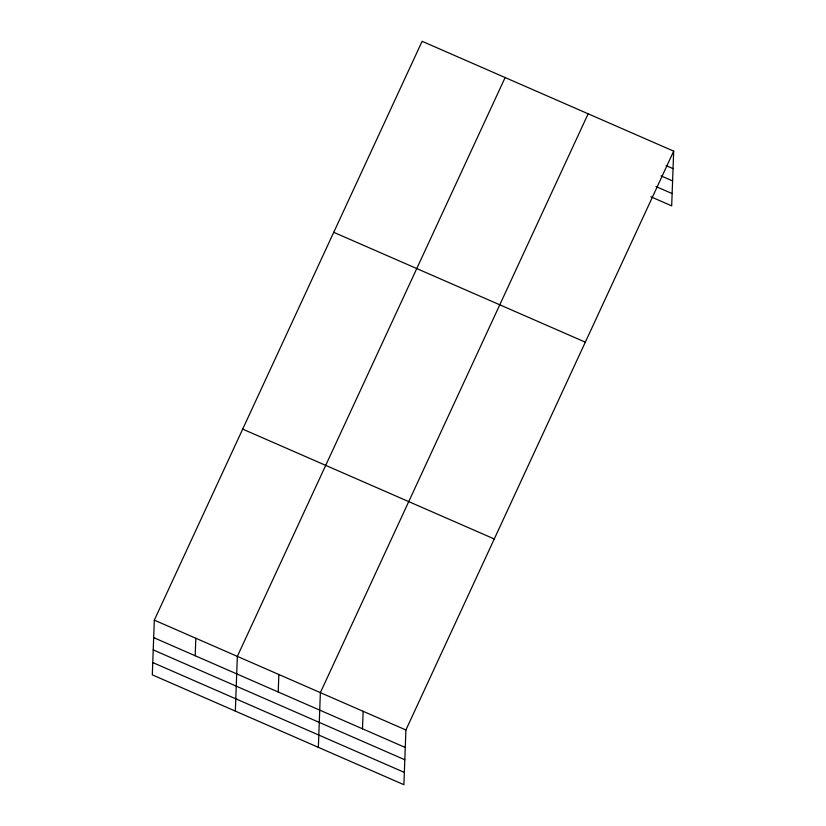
<?xml version="1.0" encoding="UTF-8"?>
<svg xmlns="http://www.w3.org/2000/svg" width="826" height="826" viewBox="0 0 826 826"><rect width="100%" height="100%" fill="white"/><g stroke="black" fill="none" stroke-linecap="round" stroke-linejoin="round"><path stroke-width="1.24" d="M154.317 620.13L152.314 674.852L403.893 784.7L405.907 729.977L673.686 151.148L422.107 41.3L154.317 620.13L405.907 729.977M195.194 655.751L195.834 638.25M235.338 711.103L237.341 656.381L505.13 77.551M278.207 691.992L278.858 674.501M318.361 747.354L320.364 692.632L588.143 113.802M362.49 728.79L363.13 711.3M673.686 151.148L671.683 205.87L650.867 196.784M666.107 165.613L673.045 168.638M661.037 175.876L672.591 180.925M655.947 186.521L672.127 193.583M333.735 232.312L585.314 342.16M242.689 429.117L494.268 538.965M153.677 637.62L405.256 747.468M153.233 649.907L404.812 759.755M152.769 662.566L404.348 772.413"/></g></svg>
